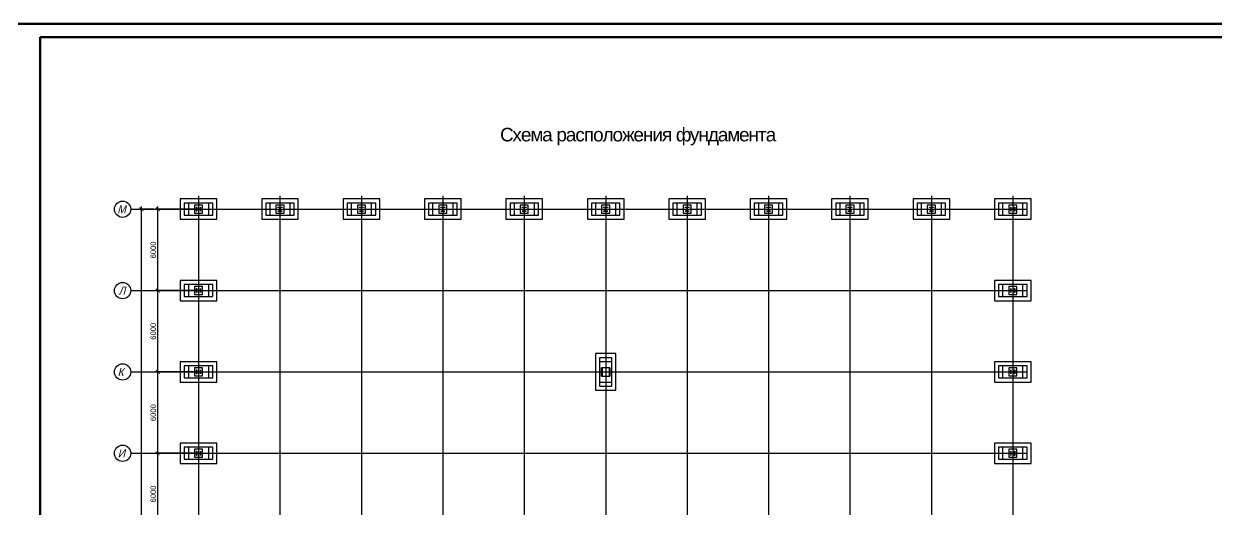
# Model space of a CAD drawing. Header units: millimetres. Extents: x -25736 to -23046, y 7958 to 9460.
# Drawn here: x -23864.1 to -23424.7, y 8548.8 to 8727.8 of the extents above; entities that cross this region are included whole.
import ezdxf

# ---------------------------------------------------------------- set-up
doc = ezdxf.new("R2010")
doc.units = ezdxf.units.MM
doc.linetypes.add('CENTER', pattern=[50.8, 31.75, -6.35, 6.35, -6.35])
doc.layers.get('0').update_dxf_attribs({"lineweight": 30})
for name, color, linetype, lineweight in [('основной', 7, 'Continuous', 30), ('Средняя_0.5', 7, 'Continuous', 50), ('Текст', 252, 'Continuous', 18)]:
    doc.layers.add(name, color=color, linetype=linetype, lineweight=lineweight)
doc.layers.add('Размеры', color=140, linetype='Continuous')
doc.styles.get("Standard").update_dxf_attribs({"font": 'ARIALUNI.TTF'})
doc.styles.add('Standart (сжат) 0.9', font='ARIALUNI.TTF', dxfattribs={"width": 0.9, "height": 300})
doc.styles.add('для модели', font='ARIALUNI.TTF', dxfattribs={"height": 200})

# ---------------------------------------------------------------- blocks, each defined once
blk = doc.blocks.new('_ArchTick')
at = {"color": 0, "lineweight": 40, "const_width": 0.15}
blk.add_lwpolyline([(-0.5, -0.5), (0.5, 0.5)], dxfattribs=at)
blk = doc.blocks.new('A$C1CEA3486')
for points in [[(0, 30), (0, 0), (54, 0), (54, 30)], [(6, 24), (6, 6), (48, 6), (48, 24)], [(12, 24), (12, 6), (42, 6), (42, 24)], [(21, 21), (21, 9), (33, 9), (33, 21)]]:
    blk.add_lwpolyline(points, close=True)
blk = doc.blocks.new('65578')
at = {"layer": 'основной'}
for p, q in [((-24778.12, 9430.4), (-24778.12, 9431.9)), ((-24778.12, 9431.9), (-24778.05, 9431.9)), ((-24778.05, 9430.4), (-24778.12, 9430.4)), ((-24778.05, 9431.9), (-24778.05, 9431.25)), ((-24778.05, 9431.05), (-24778.05, 9430.4)), ((-24777.97, 9431.18), (-24776.77, 9431.18)), ((-24776.77, 9431.13), (-24777.97, 9431.13)), ((-24776.7, 9431.25), (-24776.7, 9431.9)), ((-24776.7, 9431.9), (-24776.62, 9431.9)), ((-24776.7, 9430.4), (-24776.7, 9431.05)), ((-24776.62, 9430.4), (-24776.7, 9430.4)), ((-24776.62, 9431.9), (-24776.62, 9430.4)), ((-24748.12, 9431.83), (-24748.12, 9431.9)), ((-24748.12, 9431.9), (-24746.62, 9431.9)), ((-24747.47, 9431.83), (-24748.12, 9431.83)), ((-24748.12, 9430.4), (-24748.12, 9430.48)), ((-24748.12, 9430.48), (-24747.47, 9430.48)), ((-24746.62, 9430.4), (-24748.12, 9430.4)), ((-24747.4, 9430.55), (-24747.4, 9431.75)), ((-24747.35, 9431.75), (-24747.35, 9430.55)), ((-24746.62, 9431.83), (-24747.27, 9431.83)), ((-24747.27, 9430.48), (-24746.62, 9430.48)), ((-24746.62, 9431.9), (-24746.62, 9431.83)), ((-24746.62, 9430.48), (-24746.62, 9430.4)), ((-24718.12, 9431.83), (-24718.12, 9431.9)), ((-24718.12, 9431.9), (-24716.62, 9431.9)), ((-24717.47, 9431.83), (-24718.12, 9431.83)), ((-24718.12, 9430.4), (-24718.12, 9430.48)), ((-24718.12, 9430.48), (-24717.47, 9430.48)), ((-24716.62, 9430.4), (-24718.12, 9430.4)), ((-24717.4, 9430.55), (-24717.4, 9431.75)), ((-24717.35, 9431.75), (-24717.35, 9430.55)), ((-24716.62, 9431.83), (-24717.27, 9431.83)), ((-24717.27, 9430.48), (-24716.62, 9430.48)), ((-24716.62, 9431.9), (-24716.62, 9431.83)), ((-24716.62, 9430.48), (-24716.62, 9430.4)), ((-24688.12, 9431.83), (-24688.12, 9431.9)), ((-24688.12, 9431.9), (-24686.62, 9431.9)), ((-24687.47, 9431.83), (-24688.12, 9431.83)), ((-24688.12, 9430.4), (-24688.12, 9430.48)), ((-24688.12, 9430.48), (-24687.47, 9430.48)), ((-24686.62, 9430.4), (-24688.12, 9430.4)), ((-24687.4, 9430.55), (-24687.4, 9431.75)), ((-24687.35, 9431.75), (-24687.35, 9430.55)), ((-24686.62, 9431.83), (-24687.27, 9431.83)), ((-24687.27, 9430.48), (-24686.62, 9430.48)), ((-24686.62, 9431.9), (-24686.62, 9431.83)), ((-24686.62, 9430.48), (-24686.62, 9430.4)), ((-24658.12, 9431.83), (-24658.12, 9431.9)), ((-24658.12, 9431.9), (-24656.62, 9431.9)), ((-24657.47, 9431.83), (-24658.12, 9431.83)), ((-24658.12, 9430.4), (-24658.12, 9430.48)), ((-24658.12, 9430.48), (-24657.47, 9430.48)), ((-24656.62, 9430.4), (-24658.12, 9430.4)), ((-24657.4, 9430.55), (-24657.4, 9431.75)), ((-24657.35, 9431.75), (-24657.35, 9430.55)), ((-24656.62, 9431.83), (-24657.27, 9431.83)), ((-24657.27, 9430.48), (-24656.62, 9430.48)), ((-24656.62, 9431.9), (-24656.62, 9431.83)), ((-24656.62, 9430.48), (-24656.62, 9430.4)), ((-24628.12, 9431.9), (-24626.62, 9431.9)), ((-24628.12, 9431.83), (-24628.12, 9431.9)), ((-24627.47, 9431.83), (-24628.12, 9431.83)), ((-24628.12, 9430.4), (-24628.12, 9430.48)), ((-24628.12, 9430.48), (-24627.47, 9430.48)), ((-24626.62, 9430.4), (-24628.12, 9430.4)), ((-24627.4, 9430.55), (-24627.4, 9431.75)), ((-24627.35, 9431.75), (-24627.35, 9430.55)), ((-24626.62, 9431.83), (-24627.27, 9431.83)), ((-24627.27, 9430.48), (-24626.62, 9430.48)), ((-24626.62, 9431.9), (-24626.62, 9431.83)), ((-24626.62, 9430.48), (-24626.62, 9430.4)), ((-24598.12, 9431.83), (-24598.12, 9431.9)), ((-24598.12, 9431.9), (-24596.62, 9431.9)), ((-24597.47, 9431.83), (-24598.12, 9431.83)), ((-24598.12, 9430.4), (-24598.12, 9430.48)), ((-24598.12, 9430.48), (-24597.47, 9430.48)), ((-24596.62, 9430.4), (-24598.12, 9430.4)), ((-24597.4, 9430.55), (-24597.4, 9431.75)), ((-24597.35, 9431.75), (-24597.35, 9430.55)), ((-24596.62, 9431.83), (-24597.27, 9431.83)), ((-24597.27, 9430.48), (-24596.62, 9430.48)), ((-24596.62, 9431.9), (-24596.62, 9431.83)), ((-24596.62, 9430.48), (-24596.62, 9430.4)), ((-24568.12, 9431.83), (-24568.12, 9431.9)), ((-24568.12, 9431.9), (-24566.62, 9431.9)), ((-24567.47, 9431.83), (-24568.12, 9431.83)), ((-24568.12, 9430.4), (-24568.12, 9430.48)), ((-24568.12, 9430.48), (-24567.47, 9430.48)), ((-24566.62, 9430.4), (-24568.12, 9430.4)), ((-24567.4, 9430.55), (-24567.4, 9431.75)), ((-24567.35, 9431.75), (-24567.35, 9430.55)), ((-24566.62, 9431.83), (-24567.27, 9431.83)), ((-24567.27, 9430.48), (-24566.62, 9430.48)), ((-24566.62, 9431.9), (-24566.62, 9431.83)), ((-24566.62, 9430.48), (-24566.62, 9430.4)), ((-24538.12, 9431.83), (-24538.12, 9431.9)), ((-24538.12, 9431.9), (-24536.62, 9431.9)), ((-24537.47, 9431.83), (-24538.12, 9431.83)), ((-24538.12, 9430.4), (-24538.12, 9430.48)), ((-24538.12, 9430.48), (-24537.47, 9430.48)), ((-24536.62, 9430.4), (-24538.12, 9430.4)), ((-24537.4, 9430.55), (-24537.4, 9431.75)), ((-24537.35, 9431.75), (-24537.35, 9430.55)), ((-24536.62, 9431.83), (-24537.27, 9431.83)), ((-24537.27, 9430.48), (-24536.62, 9430.48)), ((-24536.62, 9431.9), (-24536.62, 9431.83)), ((-24536.62, 9430.48), (-24536.62, 9430.4)), ((-24508.12, 9431.83), (-24508.12, 9431.9)), ((-24508.12, 9431.9), (-24506.62, 9431.9)), ((-24507.47, 9431.83), (-24508.12, 9431.83)), ((-24508.12, 9430.4), (-24508.12, 9430.48)), ((-24508.12, 9430.48), (-24507.47, 9430.48)), ((-24506.62, 9430.4), (-24508.12, 9430.4)), ((-24507.4, 9430.55), (-24507.4, 9431.75)), ((-24507.35, 9431.75), (-24507.35, 9430.55)), ((-24506.62, 9431.83), (-24507.27, 9431.83)), ((-24507.27, 9430.48), (-24506.62, 9430.48)), ((-24506.62, 9431.9), (-24506.62, 9431.83)), ((-24506.62, 9430.48), (-24506.62, 9430.4)), ((-24478.12, 9430.4), (-24478.12, 9431.9)), ((-24478.12, 9431.9), (-24478.05, 9431.9)), ((-24478.05, 9430.4), (-24478.12, 9430.4)), ((-24478.05, 9431.9), (-24478.05, 9431.25)), ((-24478.05, 9431.05), (-24478.05, 9430.4)), ((-24477.97, 9431.18), (-24476.77, 9431.18)), ((-24476.77, 9431.13), (-24477.97, 9431.13)), ((-24476.7, 9431.25), (-24476.7, 9431.9)), ((-24476.7, 9431.9), (-24476.62, 9431.9)), ((-24476.7, 9430.4), (-24476.7, 9431.05)), ((-24476.62, 9430.4), (-24476.7, 9430.4)), ((-24476.62, 9431.9), (-24476.62, 9430.4)), ((-24778.12, 9400.4), (-24778.12, 9401.9)), ((-24778.12, 9401.9), (-24778.05, 9401.9)), ((-24778.05, 9401.9), (-24778.05, 9401.25)), ((-24776.7, 9401.25), (-24776.7, 9401.9)), ((-24776.7, 9401.9), (-24776.62, 9401.9)), ((-24776.62, 9401.9), (-24776.62, 9400.4)), ((-24478.12, 9400.4), (-24478.12, 9401.9)), ((-24478.12, 9401.9), (-24478.05, 9401.9)), ((-24478.05, 9401.9), (-24478.05, 9401.25)), ((-24476.7, 9401.25), (-24476.7, 9401.9)), ((-24476.7, 9401.9), (-24476.62, 9401.9)), ((-24476.62, 9401.9), (-24476.62, 9400.4)), ((-24778.05, 9400.4), (-24778.12, 9400.4)), ((-24778.05, 9401.05), (-24778.05, 9400.4)), ((-24777.97, 9401.18), (-24776.77, 9401.18)), ((-24776.77, 9401.13), (-24777.97, 9401.13)), ((-24776.7, 9400.4), (-24776.7, 9401.05)), ((-24776.62, 9400.4), (-24776.7, 9400.4)), ((-24478.05, 9400.4), (-24478.12, 9400.4)), ((-24478.05, 9401.05), (-24478.05, 9400.4)), ((-24477.97, 9401.18), (-24476.77, 9401.18)), ((-24476.77, 9401.13), (-24477.97, 9401.13)), ((-24476.7, 9400.4), (-24476.7, 9401.05)), ((-24476.62, 9400.4), (-24476.7, 9400.4)), ((-24778.12, 9370.4), (-24778.12, 9371.9)), ((-24778.12, 9371.9), (-24778.05, 9371.9)), ((-24778.05, 9371.9), (-24778.05, 9371.25)), ((-24778.05, 9371.05), (-24778.05, 9370.4)), ((-24777.97, 9371.18), (-24776.77, 9371.18)), ((-24776.77, 9371.13), (-24777.97, 9371.13)), ((-24776.7, 9371.25), (-24776.7, 9371.9)), ((-24776.7, 9371.9), (-24776.62, 9371.9)), ((-24776.7, 9370.4), (-24776.7, 9371.05)), ((-24776.62, 9371.9), (-24776.62, 9370.4)), ((-24628.87, 9369.65), (-24628.87, 9372.65)), ((-24628.87, 9372.65), (-24628.72, 9372.65)), ((-24628.72, 9372.65), (-24628.72, 9371.35)), ((-24628.72, 9370.95), (-24628.72, 9369.65)), ((-24628.57, 9371.2), (-24626.17, 9371.2)), ((-24626.17, 9371.1), (-24628.57, 9371.1)), ((-24626.02, 9371.35), (-24626.02, 9372.65)), ((-24626.02, 9372.65), (-24625.87, 9372.65)), ((-24626.02, 9369.65), (-24626.02, 9370.95)), ((-24625.87, 9372.65), (-24625.87, 9369.65)), ((-24478.12, 9370.4), (-24478.12, 9371.9)), ((-24478.12, 9371.9), (-24478.05, 9371.9)), ((-24478.05, 9371.9), (-24478.05, 9371.25)), ((-24478.05, 9371.05), (-24478.05, 9370.4)), ((-24477.97, 9371.18), (-24476.77, 9371.18)), ((-24476.77, 9371.13), (-24477.97, 9371.13)), ((-24476.7, 9371.25), (-24476.7, 9371.9)), ((-24476.7, 9371.9), (-24476.62, 9371.9)), ((-24476.7, 9370.4), (-24476.7, 9371.05)), ((-24476.62, 9371.9), (-24476.62, 9370.4)), ((-24778.05, 9370.4), (-24778.12, 9370.4)), ((-24776.62, 9370.4), (-24776.7, 9370.4)), ((-24628.72, 9369.65), (-24628.87, 9369.65)), ((-24625.87, 9369.65), (-24626.02, 9369.65)), ((-24478.05, 9370.4), (-24478.12, 9370.4)), ((-24476.62, 9370.4), (-24476.7, 9370.4)), ((-24778.12, 9340.4), (-24778.12, 9341.9)), ((-24778.12, 9341.9), (-24778.05, 9341.9)), ((-24778.05, 9340.4), (-24778.12, 9340.4)), ((-24778.05, 9341.9), (-24778.05, 9341.25)), ((-24778.05, 9341.05), (-24778.05, 9340.4)), ((-24777.97, 9341.18), (-24776.77, 9341.18)), ((-24776.77, 9341.13), (-24777.97, 9341.13)), ((-24776.7, 9341.25), (-24776.7, 9341.9)), ((-24776.7, 9341.9), (-24776.62, 9341.9)), ((-24776.7, 9340.4), (-24776.7, 9341.05)), ((-24776.62, 9340.4), (-24776.7, 9340.4)), ((-24776.62, 9341.9), (-24776.62, 9340.4)), ((-24478.12, 9340.4), (-24478.12, 9341.9)), ((-24478.12, 9341.9), (-24478.05, 9341.9)), ((-24478.05, 9340.4), (-24478.12, 9340.4)), ((-24478.05, 9341.9), (-24478.05, 9341.25)), ((-24478.05, 9341.05), (-24478.05, 9340.4)), ((-24477.97, 9341.18), (-24476.77, 9341.18)), ((-24476.77, 9341.13), (-24477.97, 9341.13)), ((-24476.7, 9341.25), (-24476.7, 9341.9)), ((-24476.7, 9341.9), (-24476.62, 9341.9)), ((-24476.7, 9340.4), (-24476.7, 9341.05)), ((-24476.62, 9340.4), (-24476.7, 9340.4)), ((-24476.62, 9341.9), (-24476.62, 9340.4))]:
    blk.add_line(p, q, dxfattribs=at)
for centre, radius, start, end in [((-24777.97, 9431.25), 0.075, 180, 270), ((-24777.97, 9431.05), 0.075, 90, 180), ((-24776.77, 9431.25), 0.075, 270, 0), ((-24776.77, 9431.05), 0.075, 0, 90), ((-24747.47, 9431.75), 0.075, 0, 90), ((-24747.47, 9430.55), 0.075, 270, 0), ((-24747.27, 9431.75), 0.075, 90, 180), ((-24747.27, 9430.55), 0.075, 180, 270), ((-24717.47, 9431.75), 0.075, 0, 90), ((-24717.47, 9430.55), 0.075, 270, 0), ((-24717.27, 9431.75), 0.075, 90, 180), ((-24717.27, 9430.55), 0.075, 180, 270), ((-24687.47, 9431.75), 0.075, 0, 90), ((-24687.47, 9430.55), 0.075, 270, 0), ((-24687.27, 9431.75), 0.075, 90, 180), ((-24687.27, 9430.55), 0.075, 180, 270), ((-24657.47, 9431.75), 0.075, 0, 90), ((-24657.47, 9430.55), 0.075, 270, 0), ((-24657.27, 9431.75), 0.075, 90, 180), ((-24657.27, 9430.55), 0.075, 180, 270), ((-24627.47, 9431.75), 0.075, 0, 90), ((-24627.47, 9430.55), 0.075, 270, 0), ((-24627.27, 9431.75), 0.075, 90, 180), ((-24627.27, 9430.55), 0.075, 180, 270), ((-24597.47, 9431.75), 0.075, 0, 90), ((-24597.47, 9430.55), 0.075, 270, 0), ((-24597.27, 9431.75), 0.075, 90, 180), ((-24597.27, 9430.55), 0.075, 180, 270), ((-24567.47, 9431.75), 0.075, 0, 90), ((-24567.47, 9430.55), 0.075, 270, 0), ((-24567.27, 9431.75), 0.075, 90, 180), ((-24567.27, 9430.55), 0.075, 180, 270), ((-24537.47, 9431.75), 0.075, 0, 90), ((-24537.47, 9430.55), 0.075, 270, 0), ((-24537.27, 9431.75), 0.075, 90, 180), ((-24537.27, 9430.55), 0.075, 180, 270), ((-24507.47, 9431.75), 0.075, 0, 90), ((-24507.47, 9430.55), 0.075, 270, 0), ((-24507.27, 9431.75), 0.075, 90, 180), ((-24507.27, 9430.55), 0.075, 180, 270), ((-24477.97, 9431.25), 0.075, 180, 270), ((-24477.97, 9431.05), 0.075, 90, 180), ((-24476.77, 9431.25), 0.075, 270, 0), ((-24476.77, 9431.05), 0.075, 0, 90), ((-24777.97, 9401.25), 0.075, 180, 270), ((-24776.77, 9401.25), 0.075, 270, 0), ((-24477.97, 9401.25), 0.075, 180, 270), ((-24476.77, 9401.25), 0.075, 270, 0), ((-24777.97, 9401.05), 0.075, 90, 180), ((-24776.77, 9401.05), 0.075, 0, 90), ((-24477.97, 9401.05), 0.075, 90, 180), ((-24476.77, 9401.05), 0.075, 0, 90), ((-24777.97, 9371.25), 0.075, 180, 270), ((-24777.97, 9371.05), 0.075, 90, 180), ((-24776.77, 9371.25), 0.075, 270, 0), ((-24776.77, 9371.05), 0.075, 0, 90), ((-24628.57, 9371.35), 0.15, 180, 270), ((-24628.57, 9370.95), 0.15, 90, 180), ((-24626.17, 9371.35), 0.15, 270, 0), ((-24626.17, 9370.95), 0.15, 0, 90), ((-24477.97, 9371.25), 0.075, 180, 270), ((-24477.97, 9371.05), 0.075, 90, 180), ((-24476.77, 9371.25), 0.075, 270, 0), ((-24476.77, 9371.05), 0.075, 0, 90), ((-24777.97, 9341.25), 0.075, 180, 270), ((-24777.97, 9341.05), 0.075, 90, 180), ((-24776.77, 9341.25), 0.075, 270, 0), ((-24776.77, 9341.05), 0.075, 0, 90), ((-24477.97, 9341.25), 0.075, 180, 270), ((-24477.97, 9341.05), 0.075, 90, 180), ((-24476.77, 9341.25), 0.075, 270, 0), ((-24476.77, 9341.05), 0.075, 0, 90)]:
    blk.add_arc(centre, radius, start, end, dxfattribs=at)
at = {"layer": 'Размеры'}
for p, q in [((-24798.37, 9095.15), (-24798.37, 9432.15)), ((-24792.37, 9400.15), (-24792.37, 9432.15)), ((-24793.87, 9431.15), (-24799.37, 9431.15)), ((-24778.87, 9431.15), (-24793.37, 9431.15)), ((-24792.37, 9370.15), (-24792.37, 9402.15)), ((-24778.87, 9401.15), (-24793.37, 9401.15)), ((-24778.87, 9401.15), (-24793.37, 9401.15)), ((-24778.87, 9371.15), (-24793.37, 9371.15)), ((-24778.87, 9371.15), (-24793.37, 9371.15)), ((-24792.37, 9340.15), (-24792.37, 9372.15)), ((-24778.87, 9341.15), (-24793.37, 9341.15)), ((-24778.87, 9341.15), (-24793.37, 9341.15)), ((-24792.37, 9310.15), (-24792.37, 9342.15))]:
    blk.add_line(p, q, dxfattribs=at)
at = {"layer": 'Размеры', "linetype": 'CENTER', "ltscale": 20}
for p, q in [((-24777.37, 9436.15), (-24777.37, 9056.89)), ((-24747.37, 9436.15), (-24747.37, 9056.89)), ((-24717.37, 9436.15), (-24717.37, 9056.89)), ((-24687.37, 9436.15), (-24687.37, 9056.89)), ((-24657.37, 9436.15), (-24657.37, 9056.89)), ((-24627.37, 9436.15), (-24627.37, 9056.89)), ((-24597.37, 9436.15), (-24597.37, 9056.89)), ((-24567.37, 9436.15), (-24567.37, 9056.89)), ((-24537.37, 9436.15), (-24537.37, 9056.89)), ((-24507.37, 9436.15), (-24507.37, 9056.89)), ((-24477.37, 9436.15), (-24477.37, 9056.89)), ((-24802.37, 9431.15), (-24472.37, 9431.15)), ((-24802.37, 9401.15), (-24472.37, 9401.15)), ((-24802.37, 9371.15), (-24472.37, 9371.15)), ((-24802.37, 9341.15), (-24472.37, 9341.15))]:
    blk.add_line(p, q, dxfattribs=at)
at = {"layer": 'Размеры'}
for centre in [(-24805.37, 9431.15), (-24805.37, 9401.15), (-24805.37, 9371.15), (-24805.37, 9341.15)]:
    blk.add_circle(centre, 3, dxfattribs=at)
at = {"layer": 'основной', "ltscale": 100, "xscale": 0.25, "yscale": 0.25, "zscale": 0.25}
for p in [(-24784.12, 9427.43), (-24754.12, 9427.43), (-24724.12, 9427.43), (-24694.12, 9427.43), (-24664.12, 9427.43), (-24634.12, 9427.43), (-24604.12, 9427.43), (-24574.12, 9427.43), (-24544.12, 9427.43), (-24514.12, 9427.43), (-24484.12, 9427.43), (-24784.12, 9397.43), (-24484.12, 9397.43), (-24784.12, 9367.43), (-24484.12, 9367.43), (-24784.12, 9337.43), (-24484.12, 9337.43)]:
    blk.add_blockref('A$C1CEA3486', p, dxfattribs=at)
at = {"layer": 'основной', "ltscale": 100, "xscale": 0.25, "yscale": 0.25, "zscale": 0.25, "rotation": 270}
blk.add_blockref('A$C1CEA3486', (-24631.12, 9377.9), dxfattribs=at)
at = {"layer": 'Размеры', "xscale": 1.5, "yscale": 1.5, "zscale": 1.5}
for p, rotation in [((-24798.37, 9431.15), 90), ((-24792.37, 9431.15), 90), ((-24792.37, 9401.15), 90), ((-24792.37, 9401.15), 270), ((-24792.37, 9371.15), 90), ((-24792.37, 9371.15), 270), ((-24792.37, 9341.15), 90), ((-24792.37, 9341.15), 270)]:
    blk.add_blockref('_ArchTick', p, dxfattribs=dict(at, rotation=rotation))
at = {"layer": 'Размеры', "color": 1, "style": 'Standart (сжат) 0.9', "oblique": 15, "width": 0.9}
for s, p in [('М', (-24807.31, 9429.65)), ('Л', (-24806.86, 9399.65)), ('К', (-24807.19, 9369.65)), ('И', (-24807.19, 9339.65))]:
    blk.add_text(s, height=3, dxfattribs=at).set_placement(p)
at = {"layer": 'Размеры', "char_height": 2, "attachment_point": 5, "rotation": 90, "style": 'для модели'}
for insert in [(-24794.07, 9416.15), (-24794.07, 9386.15), (-24794.07, 9356.15), (-24794.07, 9326.15)]:
    blk.add_mtext('6000', dxfattribs=dict(at, insert=insert))

msp = doc.modelspace()

# ---------------------------------------------------------------- linework, layer by layer
at = {"color": 0, "linetype": 'Continuous', "lineweight": 60}
for q in [(-23060.934, 8722.868), (-23858.086, 8144.562)]:
    msp.add_line((-23858.086, 8722.868), q, dxfattribs=at)
at = {"layer": 'Средняя_0.5', "color": 0}
msp.add_line((-23046.081, 8727.819), (-23877.891, 8727.819), dxfattribs=at)

# ---------------------------------------------------------------- block references
at = {"layer": 'основной'}
msp.add_blockref('65578', (977.691, -771.708), dxfattribs=at)

# ---------------------------------------------------------------- texts
at = {"layer": 'Текст', "color": 0, "insert": (-23637.9, 8686.212), "char_height": 5, "width": 198.29273, "attachment_point": 5}
msp.add_mtext('{\\T0.9;Схема расположения фундамента}', dxfattribs=at)

doc.saveas('drawing.dxf')
